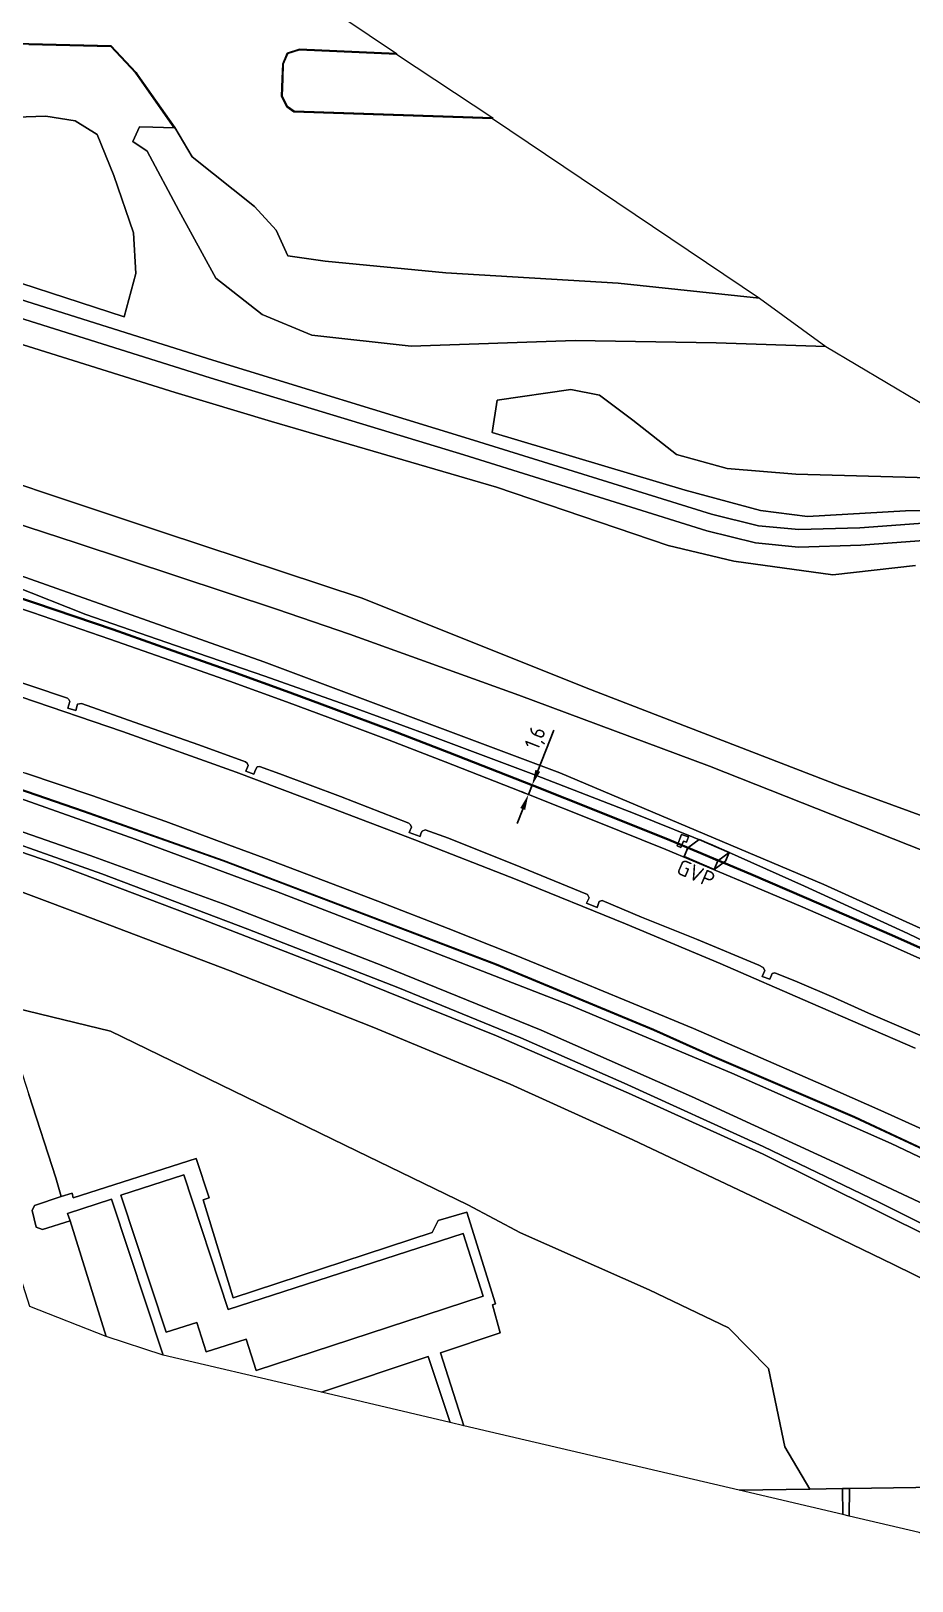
# Model space of a CAD drawing. Header units: metres. Extents: x 112942 to 118371, y 496117 to 499046.
# Drawn here: x 117101.7 to 117243.1, y 497019.9 to 497268.7 of the extents above; entities that cross this region are included whole.
import ezdxf
from ezdxf.enums import TextEntityAlignment as Align

# ---------------------------------------------------------------- set-up
doc = ezdxf.new("R2010")
doc.units = ezdxf.units.M
for name, color, linetype, lineweight in [('B-WE-OG-TOPOKAART-G', 253, 'Continuous', 18), ('N-WE-KL-DATA-T18', 1, 'Continuous', 18), ('N-WE-KL-DATA-T25', 7, 'Continuous', 25), ('N-WE-KL-DATA_GLASVEZEL-G', 90, 'KL-GLASVEZEL-N', 35), ('N-WE-KL-DATA_GLASVEZEL-M', 7, 'Continuous', 18), ('N-WE-KL-DATA_GLASVEZEL_KAST_PUTKAST-S', 90, 'Continuous', 25)]:
    doc.layers.add(name, color=color, linetype=linetype, lineweight=lineweight)
doc.styles.add('ISO', font='isocp.shx')
doc.styles.add('NLCS-ISO', font='NLCS-ISO.ttf')
doc.linetypes.add('KL-GLASVEZEL-N', pattern='A,4,-1,[101,NLCS.SHX,S=0.5,R=0,X=0,Y=0],-1,4,-1,["G",Standard,S=1,R=0,X=-0.25,Y=-0.5],-1.5', length=12.5)
doc.dimstyles.new('ISO', dxfattribs={"dimtxt": 2.5, "dimasz": 2.5, "dimexe": 1.25, "dimexo": 0.625, "dimtad": 1, "dimtxsty": 'ISO', "dimcen": 2.5, "dimadec": 0, "dimazin": 0, "dimtfac": 1, "dimtmove": 0, "dimatfit": 3, "dimfxl": 1, "dimarcsym": 0})

# ---------------------------------------------------------------- blocks, each defined once
blk = doc.blocks.new('*D33')
at = {"layer": 'Defpoints', "color": 0, "transparency": 16777216}
for p in [(117182.12, 497147.63, 6.3), (117182.12, 497147.63), (117181.53, 497146.14, 3.68)]:
    blk.add_point(p, dxfattribs=at)
at = {"layer": 'N-WE-KL-DATA_GLASVEZEL-M', "color": 0, "lineweight": -2, "transparency": 16777216}
for p, q in [((117183.03, 497149.96), (117185.59, 497156.47)), ((117180.95, 497146.37), (117180.37, 497146.6)), ((117181.54, 497147.86), (117180.95, 497148.09)), ((117181.53, 497146.14), (117182.12, 497147.63)), ((117180.62, 497143.81), (117179.7, 497141.49))]:
    blk.add_line(p, q, dxfattribs=at)
at = {"layer": 'N-WE-KL-DATA_GLASVEZEL-M', "color": 0, "transparency": 16777216}
for points in [[(117182.64, 497150.11), (117183.42, 497149.8), (117182.12, 497147.63)], [(117180.23, 497143.97), (117181.01, 497143.66), (117181.53, 497146.14)]]:
    blk.add_solid(points, dxfattribs=at)
at = {"layer": 'N-WE-KL-DATA_GLASVEZEL-M', "color": 0, "transparency": 16777216, "insert": (117182.85, 497155.13), "char_height": 2.5, "attachment_point": 5, "rotation": 68.5578, "style": 'ISO'}
blk.add_mtext('1,6', dxfattribs=at)
blk = doc.blocks.new('SKL-DATA_GLASVEZEL_GLASVEZELKABELPUT_RECHTHOEKIG')
at = {"color": 0, "linetype": 'ByBlock'}
for points in [[(-3.2, -0.97), (-2.07, 0.97), (3.18, 0.97), (2.05, -0.97)], [(3.18, 0.97), (3.18, -0.53), (2.05, -2.47)], [(-3.2, -0.97), (2.05, -0.97), (2.05, -2.47), (-3.2, -2.47), (-3.2, -0.97)]]:
    blk.add_lwpolyline(points, dxfattribs=at)
at = {"layer": 'N-WE-KL-DATA-T18', "linetype": 'ByBlock', "style": 'NLCS-ISO', "flags": 1}
for tag, p in [('OMSCHRIJVING_LEGENDA', (-0.01, -8.43)), ('LOCATIE', (-0.01, -12.22)), ('TYPE_HANDHOLE', (-0.01, -16)), ('TYPE_GCO', (-0.01, -19.78)), ('BPS-CODERING', (-0.01, -23.57)), ('POSITIE_X', (-0.01, -27.35)), ('POSITIE_Y', (-0.01, -31.14)), ('OVERIGE_OPMERKING(EN)_1', (-0.01, -34.92)), ('OVERIGE_OPMERKING(EN)_2', (-0.01, -38.71))]:
    blk.add_attdef(tag, p, '', height=1.8, dxfattribs=at)
at = {"layer": 'N-WE-KL-DATA-T25', "linetype": 'ByBlock', "style": 'NLCS-ISO'}
blk.add_attdef('TYPE_SYMBOOL', text='', height=2.5, dxfattribs=at).set_placement((15.9, -0.24), align=Align.MIDDLE_CENTER)

msp = doc.modelspace()

# ---------------------------------------------------------------- linework, layer by layer
at = {"layer": 'B-WE-OG-TOPOKAART-G', "elevation": -0.086}
for points in [[(117116.174, 497081.802), (117126.252, 497085.09), (117133.369, 497063.481), (117171.07, 497075.663), (117174.278, 497065.635), (117137.849, 497053.666), (117136.268, 497058.697), (117129.866, 497056.678), (117128.336, 497061.394), (117123.415, 497059.809), (117116.174, 497081.802)], [(117116.174, 497081.802), (117123.415, 497059.809), (117128.336, 497061.394), (117129.866, 497056.678), (117136.268, 497058.697), (117137.849, 497053.666), (117174.278, 497065.635), (117171.07, 497075.663), (117133.369, 497063.481), (117126.252, 497085.09), (117116.174, 497081.802)]]:
    msp.add_lwpolyline(points, close=True, dxfattribs=at)
at = {"layer": 'B-WE-OG-TOPOKAART-G'}
for points in [[(117218.609, 497225.844, -1.48), (117195.902, 497228.247, -1.477), (117168.262, 497229.905, -1.477), (117148.914, 497231.749, -1.47), (117142.935, 497232.604, -1.473), (117141.072, 497236.707, -1.473), (117137.605, 497240.534, -1.473), (117127.601, 497248.508, -1.473), (117124.809, 497253.232, -1.473), (117118.898, 497261.624, -1.473), (117118.588, 497262.064, -1.473), (117114.577, 497266.323, -1.473), (117101.392, 497266.636, -1.473), (117087.252, 497266.793, -1.473), (117096.158, 497295.843, -1.473)], [(117116.22, 497294.793, -1.473), (117160.363, 497265.067, -1.473), (117144.809, 497265.773, -1.473), (117142.844, 497265.161, -1.473), (117142.118, 497263.429, -1.473), (117142.041, 497261.093, -1.473), (117141.945, 497258.196, -1.473), (117142.784, 497256.516, -1.473), (117143.918, 497255.744, -1.473), (117175.793, 497254.676, -1.473), (117218.609, 497225.844, -1.48)], [(117087.251, 497266.693, -1.278), (117087.252, 497266.793, -1.473), (117101.392, 497266.636, -1.473), (117114.577, 497266.323, -1.473), (117118.588, 497262.064, -1.473), (117118.898, 497261.624, -1.473), (117124.809, 497253.232, -1.473), (117124.727, 497253.174, -1.24), (117118.816, 497261.566, -1.243), (117118.51, 497262.001, -1.207), (117114.533, 497266.224, -1.207), (117101.39, 497266.536, -1.22), (117087.251, 497266.693, -1.278)], [(117101.39, 497266.536, -1.22), (117114.533, 497266.224, -1.207), (117118.51, 497262.001, -1.207), (117118.816, 497261.566, -1.243), (117124.727, 497253.174, -1.24), (117121.284, 497253.275, -0.515), (117119.13, 497253.326, -0.401), (117118.084, 497250.962, -0.407), (117120.384, 497249.419, -0.404), (117125.436, 497239.904, -0.424), (117131.386, 497229.041, -0.356), (117138.846, 497223.181, -0.361), (117146.808, 497219.881, -0.381), (117162.734, 497218.096, -0.418), (117189.048, 497219.006, -0.634), (117211.623, 497218.646, -0.736), (117229.256, 497218.077, -0.694), (117273.053, 497192.035, -0.753)], [(117175.793, 497254.676, -1.473), (117143.918, 497255.744, -1.473), (117142.784, 497256.516, -1.473), (117141.945, 497258.196, -1.473), (117142.041, 497261.093, -1.473), (117142.118, 497263.429, -1.473), (117142.844, 497265.161, -1.473), (117144.809, 497265.773, -1.473), (117160.363, 497265.067, -1.473), (117160.358, 497264.967, -1.29), (117144.822, 497265.672, -1.29), (117142.918, 497265.079, -1.293), (117142.217, 497263.407, -1.3), (117142.141, 497261.09, -1.243), (117142.046, 497258.218, -1.307), (117142.862, 497256.584, -1.307), (117143.95, 497255.843, -1.307), (117175.796, 497254.776, -1.307), (117175.793, 497254.676, -1.473)], [(117175.796, 497254.776, -1.307), (117143.95, 497255.843, -1.307), (117142.862, 497256.584, -1.307), (117142.046, 497258.218, -1.307), (117142.141, 497261.09, -1.243), (117142.217, 497263.407, -1.3), (117142.918, 497265.079, -1.293), (117144.822, 497265.672, -1.29), (117160.358, 497264.967, -1.29), (117175.796, 497254.776, -1.307)], [(117077.844, 497236.109, -0.138), (117083.435, 497254.343, -0.303), (117104.147, 497255.033, -0.46), (117108.846, 497254.277, -0.453), (117112.346, 497252.111, -0.423), (117115.03, 497245.489, -0.387), (117118.163, 497236.284, -0.413), (117118.553, 497229.751, -0.343), (117116.675, 497222.824, -0.343), (117090.692, 497231.261, -0.147), (117077.844, 497236.109, -0.138)], [(117090.692, 497231.261, -0.147), (117116.675, 497222.824, -0.343), (117118.553, 497229.751, -0.343), (117118.163, 497236.284, -0.413), (117115.03, 497245.489, -0.387), (117112.346, 497252.111, -0.423), (117108.846, 497254.277, -0.453), (117104.147, 497255.033, -0.46), (117083.435, 497254.343, -0.303)], [(117218.609, 497225.844, -1.48), (117229.256, 497218.077, -0.694), (117211.623, 497218.646, -0.736), (117189.048, 497219.006, -0.634), (117162.734, 497218.096, -0.418), (117146.808, 497219.881, -0.381), (117138.846, 497223.181, -0.361), (117131.386, 497229.041, -0.356), (117125.436, 497239.904, -0.424), (117120.384, 497249.419, -0.404), (117118.084, 497250.962, -0.407), (117119.13, 497253.326, -0.401), (117121.284, 497253.275, -0.515), (117124.727, 497253.174, -1.24), (117124.809, 497253.232, -1.473), (117127.601, 497248.508, -1.473), (117137.605, 497240.534, -1.473), (117141.072, 497236.707, -1.473), (117142.935, 497232.604, -1.473), (117148.914, 497231.749, -1.47), (117168.262, 497229.905, -1.477), (117195.902, 497228.247, -1.477), (117218.609, 497225.844, -1.48)], [(117245.639, 497186.97, -0.737), (117234.837, 497186.178, -0.67), (117224.836, 497185.866, -0.677), (117217.942, 497186.526, -0.683), (117210.157, 497188.461, -0.69), (117171.15, 497200.665, -0.636), (117130.477, 497213.038, -0.48), (117088.158, 497226.364, -0.22), (117081.397, 497228.61, -0.217), (117076.228, 497230.838, -0.214), (117077.064, 497233.566, -0.163), (117082.005, 497231.389, -0.163), (117088.981, 497229.093, -0.21), (117130.898, 497215.868, -0.48), (117172.009, 497203.26, -0.636), (117210.907, 497191.161, -0.69), (117218.416, 497189.294, -0.683), (117224.926, 497188.671, -0.677), (117234.691, 497188.976, -0.67), (117245.541, 497189.771, -0.737)], [(117243.639, 497182.899, -0.707), (117230.36, 497181.391, -0.683), (117214.501, 497183.612, -0.68), (117203.935, 497186.11, -0.66), (117176.405, 497195.452, -0.657), (117140.333, 497206.03, -0.534), (117124.877, 497210.655, -0.516), (117090.396, 497221.497, -0.321), (117076.388, 497226.03, -0.321), (117074.989, 497226.798, -0.315), (117076.228, 497230.838, -0.214), (117081.397, 497228.61, -0.217), (117088.158, 497226.364, -0.22), (117130.477, 497213.038, -0.48), (117171.15, 497200.665, -0.636), (117210.157, 497188.461, -0.69), (117217.942, 497186.526, -0.683), (117224.836, 497185.866, -0.677), (117234.837, 497186.178, -0.67), (117245.639, 497186.97, -0.737)], [(117245.541, 497189.771, -0.737), (117234.691, 497188.976, -0.67), (117224.926, 497188.671, -0.677), (117218.416, 497189.294, -0.683), (117210.907, 497191.161, -0.69), (117172.009, 497203.26, -0.636), (117130.898, 497215.868, -0.48), (117088.981, 497229.093, -0.21)], [(117250.965, 497140.436, -1.34), (117231.483, 497147.551, -1.34), (117190.811, 497163.265, -1.34), (117154.846, 497177.638, -1.34), (117122.842, 497188.266, -1.343), (117081.449, 497202.078, -1.46), (117074.036, 497204.274, -1.46), (117070.611, 497208.865, -1.343), (117073.776, 497221.154, -1.2), (117073.31, 497221.321, -1.2), (117074.989, 497226.798, -0.315), (117076.388, 497226.03, -0.321), (117090.396, 497221.497, -0.321), (117124.877, 497210.655, -0.516), (117140.333, 497206.03, -0.534), (117176.405, 497195.452, -0.657), (117203.935, 497186.11, -0.66), (117214.501, 497183.612, -0.68), (117230.36, 497181.391, -0.683), (117243.639, 497182.899, -0.707)], [(117253.607, 497196.787, -0.72), (117224.428, 497197.542, -0.72), (117213.436, 497198.477, -0.71), (117205.302, 497200.719, -0.693), (117198.255, 497206.225, -0.68), (117192.924, 497210.24, -0.67), (117188.34, 497211.134, -0.643), (117176.517, 497209.434, -0.613), (117175.706, 497204.253, -0.643), (117206.662, 497194.971, -0.743), (117218.753, 497191.708, -0.753), (117226.272, 497190.786, -0.747), (117242.023, 497191.668, -0.747), (117253.477, 497191.916, -0.729)], [(117280.504, 497187.584, -0.747), (117278.864, 497184.59, -0.738), (117275.142, 497184.396, -0.738), (117270.379, 497186.285, -0.69), (117264.327, 497189.345, -0.72), (117253.477, 497191.916, -0.729), (117242.023, 497191.668, -0.747), (117226.272, 497190.786, -0.747), (117218.753, 497191.708, -0.753), (117206.662, 497194.971, -0.743), (117175.706, 497204.253, -0.643), (117176.517, 497209.434, -0.613), (117188.34, 497211.134, -0.643), (117192.924, 497210.24, -0.67), (117198.255, 497206.225, -0.68), (117205.302, 497200.719, -0.693), (117213.436, 497198.477, -0.71), (117224.428, 497197.542, -0.72), (117253.607, 497196.787, -0.72), (117259.881, 497195.974, -0.73), (117273.053, 497192.035, -0.753), (117280.504, 497187.584, -0.747)], [(117278.616, 497128.273, -1.343), (117277.019, 497122.914, -1.37), (117247.483, 497136.091, -1.38), (117210.596, 497150.667, -1.37), (117180, 497162.067, -1.36), (117152.848, 497171.902, -1.36), (117141.109, 497175.882, -1.36), (117109.138, 497186.48, -1.347), (117080.093, 497195.96, -1.48), (117066.778, 497200.014, -1.48), (117068.399, 497205.303, -1.457), (117074.036, 497204.274, -1.46), (117081.449, 497202.078, -1.46), (117122.842, 497188.266, -1.343), (117154.846, 497177.638, -1.34), (117190.811, 497163.265, -1.34), (117231.483, 497147.551, -1.34), (117250.965, 497140.436, -1.34), (117278.616, 497128.273, -1.343)], [(117277.019, 497122.914, -1.37), (117273.853, 497111.142, 3.546), (117268.424, 497113.758, 3.503), (117228.929, 497131.712, 3.23), (117186.57, 497149.602, 2.783), (117139.092, 497167.427, 2.387), (117099.095, 497181.597, 2.057), (117067.716, 497191.407, 2.06), (117064.458, 497192.449, 2.038), (117066.778, 497200.014, -1.48), (117080.093, 497195.96, -1.48), (117109.138, 497186.48, -1.347), (117141.109, 497175.882, -1.36), (117152.848, 497171.902, -1.36), (117180, 497162.067, -1.36), (117210.596, 497150.667, -1.37), (117247.483, 497136.091, -1.38), (117277.019, 497122.914, -1.37)], [(117262.215, 497114.233, 4.142), (117242.378, 497123.812, 3.941), (117225.838, 497131.413, 3.734), (117211.106, 497138.024, 3.599), (117198.628, 497143.02, 3.515), (117181.949, 497149.49, 3.428), (117165.305, 497155.767, 3.374), (117153.892, 497159.943, 3.356), (117139.235, 497165.159, 3.263), (117124.939, 497170.046, 3.167), (117110.556, 497175.032, 3.104), (117098.955, 497179.645, 2.924), (117087.833, 497183.249, 2.891), (117075.775, 497186.884, 2.747), (117063.89, 497190.597, 2.666), (117064.458, 497192.449, 2.038), (117067.716, 497191.407, 2.06), (117099.095, 497181.597, 2.057), (117139.092, 497167.427, 2.387), (117186.57, 497149.602, 2.783), (117228.929, 497131.712, 3.23), (117268.424, 497113.758, 3.503)], [(117252.548, 497116.104, 4.202), (117239.2, 497122.11, 4.1), (117225.524, 497128.037, 3.998), (117216.56, 497131.875, 3.935), (117203.589, 497137.319, 3.809), (117192.287, 497141.879, 3.722), (117181.532, 497146.141, 3.677), (117168.19, 497151.381, 3.569), (117159.215, 497154.887, 3.518), (117149.785, 497158.396, 3.5), (117142.719, 497161.01, 3.446), (117133.574, 497164.321, 3.398), (117124.023, 497167.721, 3.383), (117114.38, 497171.093, 3.308), (117101.978, 497175.335, 3.212), (117092.77, 497178.375, 3.191), (117080.191, 497182.52, 3.191), (117070.564, 497185.672, 3.131), (117063.1, 497188.02, 3.068), (117063.89, 497190.597, 2.666), (117075.775, 497186.884, 2.747), (117087.833, 497183.249, 2.891)], [(117087.833, 497183.249, 2.891), (117098.955, 497179.645, 2.924), (117110.556, 497175.032, 3.104), (117124.939, 497170.046, 3.167), (117139.235, 497165.159, 3.263), (117153.892, 497159.943, 3.356), (117165.305, 497155.767, 3.374), (117181.949, 497149.49, 3.428), (117198.628, 497143.02, 3.515), (117211.106, 497138.024, 3.599), (117225.838, 497131.413, 3.734), (117242.378, 497123.812, 3.941), (117262.215, 497114.233, 4.142)], [(117092.77, 497178.375, 3.191), (117101.978, 497175.335, 3.212), (117114.38, 497171.093, 3.308), (117124.023, 497167.721, 3.383), (117133.574, 497164.321, 3.398), (117142.719, 497161.01, 3.446), (117149.785, 497158.396, 3.5), (117159.215, 497154.887, 3.518), (117168.19, 497151.381, 3.569), (117181.532, 497146.141, 3.677), (117192.287, 497141.879, 3.722), (117203.589, 497137.319, 3.809), (117216.56, 497131.875, 3.935), (117225.524, 497128.037, 3.998), (117239.2, 497122.11, 4.1), (117252.548, 497116.104, 4.202)], [(117264.135, 497080.242, 3.856), (117233.868, 497094.408, 3.492), (117211.056, 497104.198, 3.319), (117201.643, 497108.414, 3.217), (117176.402, 497118.907, 3.003), (117132.615, 497135.563, 2.804), (117110.154, 497143.51, 2.682), (117090.408, 497150.318, 2.625), (117064.715, 497158.637, 2.296), (117055.837, 497164.331, 2.562), (117066.256, 497160.966, 2.606), (117077.496, 497157.408, 2.618)], [(117244.321, 497107.49, 3.962), (117236.102, 497111.018, 3.848), (117230.527, 497113.559, 3.839), (117224.625, 497116.088, 3.77), (117221.059, 497117.523, 3.725), (117220.647, 497117.389, 3.708), (117220.229, 497116.477, 3.756), (117219.023, 497116.951, 3.728), (117219.436, 497117.9, 3.646), (117219.162, 497118.363, 3.752), (117218.476, 497118.723, 3.752), (117208.515, 497122.944, 3.632), (117199.689, 497126.474, 3.566), (117193.362, 497129.137, 3.554), (117192.868, 497128.961, 3.504), (117192.564, 497128.025, 3.566), (117190.85, 497128.708, 3.509), (117191.255, 497129.553, 3.469), (117191.002, 497130.115, 3.475), (117180.313, 497134.457, 3.488), (117168.732, 497139.156, 3.398), (117164.943, 497140.463, 3.341), (117164.465, 497140.263, 3.356), (117164.259, 497139.869, 3.374), (117164.181, 497139.375, 3.374), (117162.428, 497140.048, 3.329), (117162.78, 497140.894, 3.344), (117162.594, 497141.299, 3.347), (117162.341, 497141.53, 3.365), (117151.369, 497145.796, 3.233), (117141.652, 497149.465, 3.203), (117138.418, 497150.623, 3.185), (117138.002, 497150.565, 3.185), (117137.734, 497150.122, 3.165), (117137.501, 497149.429, 3.165), (117136.191, 497149.863, 3.164), (117136.563, 497150.806, 3.164), (117136.418, 497151.173, 3.17), (117136.142, 497151.369, 3.173), (117128.689, 497154.093, 3.137), (117119.193, 497157.434, 3.056), (117109.865, 497160.733, 3.023), (117109.223, 497160.632, 3.017), (117108.915, 497159.606, 3.017), (117107.674, 497159.998, 3.005), (117107.95, 497161.071, 3.008), (117107.806, 497161.386, 3.014), (117107.572, 497161.616, 3.014), (117095.638, 497165.614, 3.014)], [(117095.638, 497165.614, 3.014), (117107.572, 497161.616, 3.014), (117107.806, 497161.386, 3.014), (117107.95, 497161.071, 3.008), (117107.674, 497159.998, 3.005), (117108.915, 497159.606, 3.017), (117109.223, 497160.632, 3.017), (117109.865, 497160.733, 3.023), (117119.193, 497157.434, 3.056), (117128.689, 497154.093, 3.137), (117136.142, 497151.369, 3.173), (117136.418, 497151.173, 3.17), (117136.563, 497150.806, 3.164), (117136.191, 497149.863, 3.164), (117137.501, 497149.429, 3.165), (117137.734, 497150.122, 3.165), (117138.002, 497150.565, 3.185), (117138.418, 497150.623, 3.185), (117141.652, 497149.465, 3.203), (117151.369, 497145.796, 3.233), (117162.341, 497141.53, 3.365), (117162.594, 497141.299, 3.347), (117162.78, 497140.894, 3.344), (117162.428, 497140.048, 3.329), (117164.181, 497139.375, 3.374), (117164.259, 497139.869, 3.374), (117164.465, 497140.263, 3.356), (117164.943, 497140.463, 3.341), (117168.732, 497139.156, 3.398), (117180.313, 497134.457, 3.488), (117191.002, 497130.115, 3.475), (117191.255, 497129.553, 3.469), (117190.85, 497128.708, 3.509), (117192.564, 497128.025, 3.566), (117192.868, 497128.961, 3.504), (117193.362, 497129.137, 3.554), (117199.689, 497126.474, 3.566), (117208.515, 497122.944, 3.632), (117218.476, 497118.723, 3.752), (117219.162, 497118.363, 3.752), (117219.436, 497117.9, 3.646), (117219.023, 497116.951, 3.728), (117220.229, 497116.477, 3.756), (117220.647, 497117.389, 3.708), (117221.059, 497117.523, 3.725), (117224.625, 497116.088, 3.77), (117230.527, 497113.559, 3.839), (117236.102, 497111.018, 3.848), (117244.321, 497107.49, 3.962)], [(117100.091, 497161.822, 2.98), (117116.428, 497156.245, 3.134), (117134.664, 497149.706, 3.298), (117148.992, 497144.342, 3.341), (117163.297, 497138.884, 3.381), (117179.703, 497132.436, 3.531), (117197.103, 497125.393, 3.608), (117212.314, 497119.002, 3.764), (117226.802, 497112.724, 3.892), (117243.592, 497105.434, 3.989)], [(117243.592, 497105.434, 3.989), (117226.802, 497112.724, 3.892), (117212.314, 497119.002, 3.764), (117197.103, 497125.393, 3.608), (117179.703, 497132.436, 3.531), (117163.297, 497138.884, 3.381), (117148.992, 497144.342, 3.341), (117134.664, 497149.706, 3.298), (117116.428, 497156.245, 3.134), (117100.091, 497161.822, 2.98)], [(117264.944, 497078.007, 3.637), (117263.243, 497071.684, -0.233), (117255.317, 497075.5, -0.219), (117231.248, 497086.823, -0.36), (117207.686, 497097.678, -0.396), (117183.552, 497108.291, -0.393), (117158.169, 497118.617, -0.447), (117133.02, 497128.452, -0.33), (117111.258, 497136.363, -0.312), (117086.487, 497144.944, -0.354), (117059.428, 497154.12, -0.474), (117053.341, 497156.191, -0.467), (117054.617, 497160.353, 2.299), (117063.483, 497157.491, 2.36), (117093.978, 497147.645, 2.492), (117118.474, 497138.994, 2.66), (117141.121, 497130.595, 2.747), (117165.091, 497121.335, 2.921), (117188.045, 497112.374, 3.032), (117214.173, 497101.42, 3.299), (117239.705, 497090.106, 3.458), (117259.397, 497080.728, 3.635), (117264.944, 497078.007, 3.637)], [(117276.917, 497074.137, 3.755), (117264.944, 497078.007, 3.637), (117259.397, 497080.728, 3.635), (117239.705, 497090.106, 3.458), (117214.173, 497101.42, 3.299), (117188.045, 497112.374, 3.032), (117165.091, 497121.335, 2.921), (117141.121, 497130.595, 2.747), (117118.474, 497138.994, 2.66), (117093.978, 497147.645, 2.492), (117063.483, 497157.491, 2.36), (117054.617, 497160.353, 2.299), (117064.685, 497158.541, 2.296), (117090.376, 497150.224, 2.625), (117110.122, 497143.416, 2.682), (117132.581, 497135.469, 2.804), (117176.366, 497118.815, 3.003), (117201.603, 497108.322, 3.217), (117211.016, 497104.106, 3.319), (117233.828, 497094.316, 3.492), (117264.093, 497080.152, 3.856), (117276.917, 497074.137, 3.755)], [(117276.961, 497074.227, 3.755), (117276.917, 497074.137, 3.755), (117264.093, 497080.152, 3.856), (117233.828, 497094.316, 3.492), (117211.016, 497104.106, 3.319), (117201.603, 497108.322, 3.217), (117176.366, 497118.815, 3.003), (117132.581, 497135.469, 2.804), (117110.122, 497143.416, 2.682), (117090.376, 497150.224, 2.625), (117064.685, 497158.541, 2.296), (117064.715, 497158.637, 2.296), (117090.408, 497150.318, 2.625), (117110.154, 497143.51, 2.682), (117132.615, 497135.563, 2.804), (117176.402, 497118.907, 3.003), (117201.643, 497108.414, 3.217), (117211.056, 497104.198, 3.319), (117233.868, 497094.408, 3.492), (117264.135, 497080.242, 3.856), (117276.961, 497074.227, 3.755)], [(117077.496, 497157.408, 2.618), (117089.106, 497153.648, 2.717), (117100.861, 497149.566, 2.717), (117111.508, 497145.958, 2.825), (117123.391, 497141.818, 2.888), (117133.436, 497138.078, 2.963), (117139.078, 497135.988, 2.99), (117151.357, 497131.333, 3.056), (117157.372, 497128.994, 3.077), (117168.638, 497124.656, 3.149), (117179.283, 497120.386, 3.221), (117190.138, 497115.979, 3.305), (117196.883, 497113.2, 3.341), (117207.998, 497108.581, 3.443), (117215.856, 497105.176, 3.518), (117228.879, 497099.491, 3.593), (117238.079, 497095.389, 3.71), (117250.374, 497089.846, 3.761)], [(117262.35, 497068.362, -0.624), (117262.011, 497067.1, -1.369), (117246.603, 497074.737, -1.387), (117219.177, 497088.403, -1.463), (117197.561, 497098.209, -1.4), (117176.401, 497107.416, -1.387), (117151.614, 497117.382, -1.387), (117129.155, 497126.135, -1.337), (117105.237, 497135.161, -1.34), (117083.679, 497142.56, -1.347), (117064.107, 497149.128, -1.47), (117052.341, 497152.929, -1.458), (117052.701, 497154.103, -0.826), (117061.749, 497151.093, -0.747), (117088.951, 497141.966, -0.684), (117113.115, 497133.388, -0.591), (117136.523, 497124.549, -0.552), (117160.575, 497115.168, -0.753), (117180.299, 497107.088, -0.603), (117196.9, 497099.819, -0.672), (117219.19, 497089.663, -0.618), (117237.851, 497080.655, -0.591), (117258.726, 497070.167, -0.618), (117262.35, 497068.362, -0.624)], [(117263.243, 497071.684, -0.233), (117262.35, 497068.362, -0.624), (117258.726, 497070.167, -0.618), (117237.851, 497080.655, -0.591), (117219.19, 497089.663, -0.618), (117196.9, 497099.819, -0.672), (117180.299, 497107.088, -0.603), (117160.575, 497115.168, -0.753), (117136.523, 497124.549, -0.552), (117113.115, 497133.388, -0.591), (117088.951, 497141.966, -0.684), (117061.749, 497151.093, -0.747), (117052.701, 497154.103, -0.826), (117053.341, 497156.191, -0.467), (117059.428, 497154.12, -0.474), (117086.487, 497144.944, -0.354), (117111.258, 497136.363, -0.312), (117133.02, 497128.452, -0.33), (117158.169, 497118.617, -0.447), (117183.552, 497108.291, -0.393), (117207.686, 497097.678, -0.396), (117231.248, 497086.823, -0.36), (117255.317, 497075.5, -0.219), (117263.243, 497071.684, -0.233)], [(117262.011, 497067.1, -1.369), (117260.308, 497060.768, -1.462), (117240.08, 497070.693, -1.46), (117220.211, 497080.324, -1.45), (117198.271, 497090.706, -1.443), (117178.609, 497099.669, -1.44), (117156.757, 497108.765, -1.427), (117133.684, 497117.857, -1.427), (117109.723, 497126.942, -1.427), (117086.638, 497135.582, -1.423), (117062.669, 497143.836, -1.47), (117050.683, 497147.521, -1.482), (117052.341, 497152.929, -1.458), (117064.107, 497149.128, -1.47), (117083.679, 497142.56, -1.347), (117105.237, 497135.161, -1.34), (117129.155, 497126.135, -1.337), (117151.614, 497117.382, -1.387), (117176.401, 497107.416, -1.387), (117197.561, 497098.209, -1.4), (117219.177, 497088.403, -1.463), (117246.603, 497074.737, -1.387), (117262.011, 497067.1, -1.369)], [(117250.374, 497089.846, 3.761), (117238.079, 497095.389, 3.71), (117228.879, 497099.491, 3.593), (117215.856, 497105.176, 3.518), (117207.998, 497108.581, 3.443), (117196.883, 497113.2, 3.341), (117190.138, 497115.979, 3.305), (117179.283, 497120.386, 3.221), (117168.638, 497124.656, 3.149), (117157.372, 497128.994, 3.077), (117151.357, 497131.333, 3.056), (117139.078, 497135.988, 2.99), (117133.436, 497138.078, 2.963), (117123.391, 497141.818, 2.888), (117111.508, 497145.958, 2.825), (117100.861, 497149.566, 2.717)], [(117205.409, 497137.896, 3.701), (117206.004, 497137.659, 3.683), (117206.396, 497138.666, 3.65), (117206.883, 497138.473, 3.611), (117207.226, 497139.322, 3.683), (117206.096, 497139.729, 3.563), (117205.409, 497137.896, 3.701)], [(117205.409, 497137.896, 3.701), (117206.096, 497139.729, 3.563), (117207.226, 497139.322, 3.683), (117206.883, 497138.473, 3.611), (117206.396, 497138.666, 3.65), (117206.004, 497137.659, 3.683), (117205.409, 497137.896, 3.701)], [(117086.638, 497135.582, -1.423), (117109.723, 497126.942, -1.427), (117133.684, 497117.857, -1.427), (117156.757, 497108.765, -1.427), (117178.609, 497099.669, -1.44), (117198.271, 497090.706, -1.443), (117220.211, 497080.324, -1.45), (117240.08, 497070.693, -1.46), (117260.308, 497060.768, -1.462)], [(117044.233, 497125.207, -0.284), (117114.496, 497108.153, -0.307), (117153.98, 497088.95, -0.306), (117171.793, 497080.257, -0.483), (117180.284, 497075.761, -0.403), (117200.912, 497066.653, -0.44), (117213.639, 497060.55, -0.503), (117220.051, 497054.026, -0.413), (117222.646, 497041.401, -0.377), (117226.686, 497034.633, -0.396), (117215.334, 497034.452, -0.393)], [(117250.758, 497035.018, -0.403), (117233.009, 497034.734, -0.398), (117231.924, 497034.717, -0.398), (117226.686, 497034.633, -0.396), (117222.646, 497041.401, -0.377), (117220.051, 497054.026, -0.413), (117213.639, 497060.55, -0.503), (117200.912, 497066.653, -0.44), (117180.284, 497075.761, -0.403), (117171.793, 497080.257, -0.483), (117153.98, 497088.95, -0.306), (117114.496, 497108.153, -0.307), (117044.233, 497125.207, -0.284)], [(117113.776, 497059.113, -0.38), (117101.556, 497063.974, -0.35), (117095.797, 497081.968, -0.35), (117089.588, 497100.826, -0.34), (117099.449, 497103.961, -0.397), (117101.379, 497098.01, -0.374), (117105.73, 497084.591, -0.323), (117106.576, 497081.633, -0.31), (117102.313, 497080.181, -0.337), (117101.935, 497079.363, -0.403), (117102.549, 497076.7, -0.364), (117103.562, 497076.288, -0.364), (117108.004, 497077.709, -0.316), (117113.776, 497059.113, -0.38)], [(117215.334, 497034.452, -0.393), (117171.177, 497044.822, -0.297), (117167.438, 497056.5, -0.247), (117176.991, 497059.734, -0.233), (117175.754, 497064.201, -0.147), (117176.275, 497064.371, -0.147), (117171.643, 497079.096, -0.24), (117167.063, 497077.776, -0.285), (117166.112, 497075.851, -0.285), (117134.168, 497065.348, -0.137), (117129.362, 497081.059, -0.137), (117130.306, 497081.394, -0.137), (117128.254, 497087.736, -0.192), (117108.519, 497081.392, -0.243), (117108.346, 497082.135, -0.243), (117106.576, 497081.633, -0.31), (117105.73, 497084.591, -0.323), (117101.379, 497098.01, -0.374)], [(117128.254, 497087.736, -0.192), (117130.306, 497081.394, -0.137), (117129.362, 497081.059, -0.137), (117134.168, 497065.348, -0.137), (117166.112, 497075.851, -0.285), (117167.063, 497077.776, -0.285), (117171.643, 497079.096, -0.24), (117176.275, 497064.371, -0.147), (117175.754, 497064.201, -0.147), (117176.991, 497059.734, -0.233), (117167.438, 497056.5, -0.247), (117171.177, 497044.822, -0.297), (117168.961, 497045.343, -0.297), (117165.473, 497055.926, -0.18), (117148.315, 497050.191, -0.27), (117145.363, 497050.884, -0.133), (117122.92, 497056.155, -0.113), (117114.636, 497081.162, -0.117), (117107.58, 497078.872, -0.117), (117108.004, 497077.709, -0.316), (117103.562, 497076.288, -0.364), (117102.549, 497076.7, -0.364), (117101.935, 497079.363, -0.403), (117102.313, 497080.181, -0.337), (117106.576, 497081.633, -0.31), (117108.346, 497082.135, -0.243), (117108.519, 497081.392, -0.243), (117128.254, 497087.736, -0.192)], [(117122.92, 497056.155, -0.113), (117113.776, 497059.113, -0.38), (117108.004, 497077.709, -0.316), (117107.58, 497078.872, -0.117), (117114.636, 497081.162, -0.117), (117122.92, 497056.155, -0.113)], [(117148.315, 497050.191, -0.27), (117165.473, 497055.926, -0.18), (117168.961, 497045.343, -0.297), (117148.315, 497050.191, -0.27)], [(117231.979, 497030.543, -0.45), (117215.334, 497034.452, -0.393), (117226.686, 497034.633, -0.396), (117231.924, 497034.717, -0.398), (117231.979, 497030.543, -0.45)], [(117232.998, 497030.303, -0.463), (117231.979, 497030.543, -0.45), (117231.924, 497034.717, -0.398), (117233.009, 497034.734, -0.398), (117232.998, 497030.303, -0.463)], [(117253.392, 497035.05, -0.408), (117250.6, 497024.664, -0.488), (117244.224, 497027.667, -0.47), (117232.998, 497030.303, -0.463), (117233.009, 497034.734, -0.398), (117250.758, 497035.018, -0.403), (117253.392, 497035.05, -0.408)]]:
    msp.add_polyline3d(points, dxfattribs=at)
at = {"layer": 'N-WE-KL-DATA_GLASVEZEL-G', "flags": 128}
msp.add_lwpolyline([(113099.712, 499014.37), (113099.44, 499003.59), (113099.499, 498999.792), (113099.804, 498996.137), (113099.53, 498968.354), (113099.566, 498951.056), (113099.476, 498942.658), (113099.726, 498939.408), (113100.155, 498937.952), (113101.157, 498935.413), (113102.32, 498932.796), (113103.399, 498931.465), (113105.433, 498929.886), (113106.674, 498929.14), (113108.587, 498928.742), (113115.604, 498928.288), (113129.599, 498927.262), (113152.277, 498925.63), (113152.278, 498925.63), (113175.725, 498923.657), (113198.974, 498921.279), (113220.698, 498917.529), (113241.314, 498911.718), (113259.89, 498904.498), (113281.526, 498893.155), (113301.308, 498879.664), (113319.784, 498863.537), (113333.555, 498848.523), (113341.231, 498838.155), (113343.813, 498834.565), (113349.506, 498825.765), (113354.73, 498816.673), (113359.468, 498807.319), (113363.708, 498797.729), (113367.618, 498787.457), (113368.69, 498784.539), (113369.84, 498781.239), (113370.932, 498777.919), (113371.966, 498774.58), (113372.942, 498771.223), (113373.858, 498767.849), (113374.715, 498764.461), (113375.512, 498761.057), (113376.249, 498757.641), (113376.904, 498754.201), (113377.495, 498750.762), (113378.051, 498747.312), (113378.547, 498743.858), (113378.751, 498742.291), (113379.096, 498739.399), (113379.409, 498736.448), (113379.688, 498733.512), (113379.978, 498730.104), (113380.237, 498726.718), (113380.477, 498723.355), (113380.731, 498719.632), (113381.013, 498716.6), (113381.313, 498713.488), (113381.645, 498710.241), (113382.004, 498707.026), (113382.398, 498703.847), (113382.864, 498700.521), (113383.288, 498697.357), (113383.734, 498694.396), (113384.26, 498691.285), (113384.844, 498688.186), (113385.484, 498685.098), (113386.182, 498682.023), (113386.937, 498678.961), (113387.748, 498675.913), (113388.615, 498672.881), (113389.539, 498669.866), (113390.518, 498666.868), (113391.552, 498663.889), (113392.642, 498660.93), (113393.786, 498657.991), (113394.984, 498655.073), (113396.236, 498652.179), (113397.542, 498649.308), (113398.9, 498646.462), (113400.311, 498643.642), (113401.774, 498640.848), (113403.288, 498638.082), (113404.854, 498635.344), (113406.469, 498632.635), (113408.135, 498629.958), (113409.85, 498627.311), (113411.614, 498624.697), (113413.425, 498622.115), (113415.285, 498619.568), (113417.191, 498617.056), (113419.143, 498614.579), (113421.141, 498612.139), (113423.183, 498609.736), (113425.27, 498607.372), (113427.401, 498605.046), (113429.574, 498602.761), (113431.788, 498600.516), (113434.044, 498598.312), (113436.344, 498596.148), (113437.799, 498594.819), (113441.055, 498591.955), (113443.465, 498589.927), (113445.915, 498587.941), (113448.402, 498586.001), (113450.924, 498584.108), (113453.48, 498582.262), (113456.07, 498580.463), (113458.734, 498578.718), (113461.177, 498577.178), (113463.659, 498575.644), (113466.184, 498574.143), (113469.543, 498572.148), (113472.314, 498570.568), (113475.129, 498569.013), (113477.98, 498567.48), (113480.865, 498565.962), (113483.778, 498564.454), (113489.504, 498561.531), (113492.64, 498560.008), (113501.635, 498555.639), (113510.63, 498551.27), (113519.626, 498546.901), (113528.621, 498542.532), (113537.616, 498538.163), (113546.611, 498533.794), (113555.593, 498529.431), (113560.418, 498527.154), (113579.63, 498518.055), (113601.833, 498507.934), (113627.27, 498496.378), (113627.896, 498496.699), (113651.209, 498486.151), (113674.376, 498475.686), (113700.62, 498463.505), (113723.402, 498452.851), (113747.607, 498441.92), (113826.936, 498407.232), (113831.96, 498404.555), (113856.291, 498390.206), (113876.281, 498378.09), (113881.116, 498375.349), (113901.444, 498365.312), (113923.487, 498354.345), (113947.094, 498342.456), (113969.922, 498330.857), (113998.595, 498316.097), (114017.505, 498306.229), (114042.278, 498293.06), (114066.728, 498280.02), (114090.418, 498267.163), (114113.179, 498254.611), (114113.179, 498254.611), (114136.142, 498241.86), (114161.935, 498227.268), (114186.026, 498213.509), (114206.354, 498201.808), (114231.746, 498186.946), (114255.923, 498172.65), (114282.573, 498156.533), (114306.156, 498142.09), (114330.404, 498127.051), (114353.649, 498112.661), (114377.173, 498098.282), (114400.39, 498084.264), (114400.39, 498084.264), (114400.39, 498084.264), (114424.381, 498069.86), (114447.304, 498056.342), (114471.846, 498042.035), (114494.618, 498028.886), (114509.723, 498020.344), (114519.828, 498014.63), (114532.295, 498007.637), (114547.431, 497999.207), (114554.569, 497995.219), (114561.698, 497991.236), (114576.34, 497983.145), (114594.008, 497973.536), (114612.78, 497963.411), (114629.357, 497954.521), (114637.087, 497950.389), (114659.016, 497938.907), (114663.476, 497936.6), (114670.112, 497933.227), (114681.314, 497927.562), (114688.002, 497924.245), (114688.002, 497924.245), (114699.381, 497918.468), (114713.724, 497911.12), (114722.775, 497906.57), (114739.305, 497898.205), (114758.236, 497888.959), (114781.307, 497877.636), (114789.929, 497873.442), (114806.071, 497865.567), (114820.247, 497858.793), (114832.07, 497853.143), (114839.35, 497849.661), (114859.114, 497839.161), (114859.834, 497838.808), (114861.029, 497838.223), (114918.608, 497811.949), (114920.617, 497810.991), (114927.641, 497808.928), (114945.501, 497801.09), (114955.15, 497796.805), (114965.848, 497790.973), (114978.069, 497784.16), (114993.439, 497777.439), (115009.534, 497770.42), (115024.846, 497763.803), (115042.759, 497756.185), (115061.558, 497748.294), (115077.255, 497741.973), (115077.779, 497741.733), (115092.907, 497735.4), (115110.354, 497728.204), (115119.312, 497724.566), (115128.235, 497737.264), (115131.2, 497735.069), (115137.069, 497730.88), (115143.723, 497726.432), (115148.029, 497723.754), (115152.972, 497720.979), (115157.087, 497718.73), (115164.692, 497714.92), (115172.898, 497710.903), (115184.421, 497705.42), (115193.888, 497701.085), (115205.145, 497695.936), (115213.536, 497692.157), (115219.93, 497689.177), (115224.911, 497687.06), (115232.819, 497683.83), (115236.05, 497682.537), (115239.06, 497681.366), (115251.825, 497676.544), (115276.956, 497667.151), (115291.756, 497661.561), (115301.108, 497658.029), (115320.058, 497650.863), (115338.866, 497643.693), (115343.986, 497641.686), (115350.871, 497638.768), (115360.275, 497634.799), (115365.004, 497632.73), (115366.013, 497632.289), (115368.097, 497631.377), (115378.556, 497626.904), (115381.75, 497621.432), (115390.867, 497617.898), (115409.483, 497610.935), (115429.461, 497603.463), (115472.724, 497587.274), (115509.337, 497573.467), (115554.049, 497556.742), (115598.687, 497540.018), (115647.817, 497521.572), (115674.818, 497511.419), (115678.607, 497521.062), (115684.944, 497518.686), (115735.335, 497499.843), (115749.331, 497494.619), (115760.346, 497490.443), (115766.452, 497487.922), (115783.719, 497479.9), (115812.497, 497466.388), (115840.452, 497453.266), (115858.018, 497445.157), (115866.741, 497441.75), (115868.95, 497447.502), (115869.315, 497448.433, -0.1086482), (116037.119, 497385.881), (116033.732, 497377.249), (116036.858, 497376.155), (116055.709, 497369.801), (116070.22, 497365.032), (116083.866, 497360.782), (116098.486, 497356.612), (116108.822, 497353.737), (116119.993, 497350.693), (116139.214, 497345.83), (116156.574, 497341.763), (116175.357, 497337.731), (116192.155, 497334.492), (116209.518, 497331.394), (116229.215, 497328.132), (116252.122, 497324.636), (116273.129, 497321.579), (116294.892, 497318.468), (116318.004, 497315.13), (116350.283, 497310.51), (116375.702, 497308.929), (116382.507, 497308.552), (116391.295, 497307.551), (116394.42, 497307.113), (116414.484, 497304.356), (116428.189, 497302.486), (116446.786, 497300.064), (116447.908, 497300.203), (116465.238, 497297.672), (116484.7, 497295.014), (116499.765, 497292.854), (116518.539, 497290.195), (116530.143, 497288.552), (116530.143, 497288.552), (116543.156, 497286.449), (116557.771, 497284.095), (116583.542, 497280.464), (116599.888, 497278.119), (116603.095, 497277.66), (116619.573, 497275.303), (116621.152, 497275.082), (116633.544, 497273.341), (116633.545, 497273.341), (116653.547, 497270.317), (116671.848, 497267.597), (116690.341, 497264.969), (116706.459, 497262.623), (116729, 497259.366), (116746.183, 497256.921), (116746.184, 497256.921), (116763.721, 497254.622), (116779.247, 497252.629), (116791.531, 497250.928), (116804.353, 497248.974), (116819.991, 497246.579), (116821.942, 497246.281), (116839.124, 497243.442), (116854.06, 497240.888), (116866.134, 497238.738), (116881.205, 497235.958), (116895.36, 497233.221), (116911.178, 497229.829), (116922.465, 497227.404), (116928.773, 497226.001), (116935.648, 497224.384), (116950.836, 497220.819), (116958.714, 497218.906), (116965.477, 497217.317), (116970.562, 497216.021), (116987.366, 497211.877), (117002.705, 497207.462), (117002.705, 497207.462), (117026.556, 497200.667), (117041.28, 497196.413), (117055.76, 497192.029), (117063.582, 497189.546), (117071.053, 497187.195), (117080.69, 497184.04), (117093.272, 497179.894), (117102.488, 497176.852), (117114.903, 497172.605), (117124.555, 497169.23), (117134.115, 497165.827), (117143.269, 497162.513), (117150.342, 497159.896), (117159.785, 497156.382), (117168.774, 497152.871), (117182.119, 497147.629), (117192.881, 497143.365), (117204.198, 497138.799), (117217.184, 497133.348), (117226.157, 497129.506), (117239.846, 497123.574), (117253.21, 497117.561), (117269.955, 497109.886), (117278.809, 497105.935), (117302.805, 497094.576), (117323.216, 497084.391), (117346.155, 497072.511), (117363.367, 497063.365), (117378.148, 497055.442), (117384.742, 497052.043), (117399.04, 497044.254), (117409.51, 497038.487), (117420.5, 497032.438), (117432.495, 497025.833), (117444.112, 497019.348), (117453.997, 497013.779), (117460.381, 497010.106), (117462.6, 497008.829), (117467.424, 497005.984), (117473.009, 497002.315), (117482.442, 496995.949), (117488.683, 496991.858), (117493.711, 496988.515), (117505.616, 496980.429), (117514.441, 496974.41), (117525.05, 496967.096), (117535.796, 496959.485), (117547.23, 496951.267), (117557.585, 496943.711), (117574.725, 496930.877), (117584.774, 496923.248), (117592.054, 496917.522), (117597.844, 496912.957), (117613.512, 496900.322), (117621.06, 496894.333), (117626.229, 496889.908), (117630.809, 496885.962), (117636.101, 496880.593), (117685.655, 496838.529), (117692.098, 496833.912), (117696.353, 496830.657), (117701.07, 496827.085), (117706.802, 496822.941), (117710.585, 496820.306), (117715.134, 496817.45), (117719.576, 496814.837), (117722.919, 496812.983), (117718.587, 496804.541), (117720.016, 496802.775), (117728.12, 496798.196), (117740.789, 496785.864), (117748.266, 496778.386), (117756.127, 496770.477), (117770.21, 496756.008), (117775.046, 496747.786), (117803.816, 496716.504), (117807.167, 496716.328), (117813.787, 496708.903), (117815.669, 496706.776), (117792.341, 496684.844), (117796.417, 496680.267), (117805.765, 496669.56), (117810.369, 496664.123), (117816.572, 496656.462), (117820.684, 496651.328), (117828.744, 496641.238), (117838.669, 496628.681), (117849.95, 496614.025), (117862.38, 496598.118, -0.4142136), (117862.164, 496596.364), (117861.342, 496595.721, 0.4038997), (117861.1, 496594.002), (117896.691, 496544.976), (117898.377, 496542.654), (117901.058, 496544.599), (117910.823, 496530.799), (117912.397, 496528.613), (117919.735, 496517.522), (117924.034, 496510.821), (117926.852, 496506.352), (117929.449, 496501.812), (117931.551, 496497.719), (117932.901, 496494.763), (117933.935, 496492.403), (117934.954, 496489.973), (117935.883, 496487.497), (117936.745, 496485.072), (117937.542, 496482.62), (117938.237, 496480.116), (117938.515, 496478.903), (117939.155, 496478.359), (117960.435, 496460.288), (117970.788, 496447.015), (117978.262, 496436.696), (117997.148, 496409), (118016.891, 496379.416), (118034.954, 496351.955), (118044.736, 496336.863), (118041.01, 496334.447), (118041.587, 496333.505), (118042.91, 496333.206), (118069.408, 496350.361), (118089.138, 496359.544), (118098.753, 496366.148), (118097.882, 496367.416), (118095.05, 496369.546), (118086.345, 496370.643)], format="xyb", dxfattribs=at)

# ---------------------------------------------------------------- block references
at = {"layer": 'N-WE-KL-DATA_GLASVEZEL_KAST_PUTKAST-S'}
ref = msp.add_blockref('SKL-DATA_GLASVEZEL_GLASVEZELKABELPUT_RECHTHOEKIG', (117210.432, 497137.199), dxfattribs=dict(at, rotation=336.7605975306923))
ref.add_attrib('TYPE_SYMBOOL', 'GVP', dxfattribs={"layer": 'N-WE-KL-DATA-T25', "linetype": 'ByBlock', "height": 2.5, "rotation": 336.7606, "style": 'NLCS-ISO'}).set_placement((117208.411, 497133.476), align=Align.MIDDLE_CENTER)

# ---------------------------------------------------------------- dimensions: what is measured, and where the dimension line sits
at = {"layer": 'N-WE-KL-DATA_GLASVEZEL-M'}
dim = msp.add_aligned_dim(p1=(117181.532, 497146.141, 3.677), p2=(117182.117, 497147.63, 6.297), distance=0, dimstyle='ISO', dxfattribs=at)
dim.commit()
dim.dimension.update_dxf_attribs({"geometry": '*D33', "text_midpoint": (117182.847, 497155.132)})

doc.saveas('drawing.dxf')
